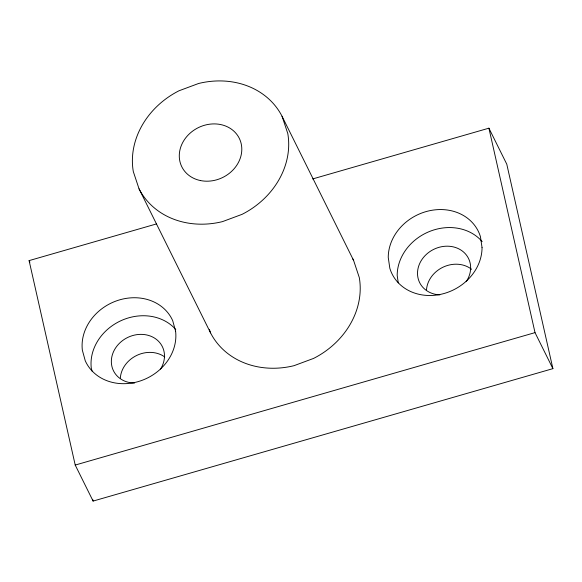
<?xml version="1.0" encoding="UTF-8"?>
<svg xmlns="http://www.w3.org/2000/svg" width="582" height="582" viewBox="0 0 582 582"><rect width="100%" height="100%" fill="white"/><g stroke="black" fill="none" stroke-linecap="round" stroke-linejoin="round"><path stroke-width="0.87" d="M312.665 178.943L488.909 128.178L506.784 164.197L552.9 368.646L93.091 501.08L75.216 465.062L29.1 260.612L156.485 223.925M75.216 465.062L535.018 332.628L552.9 368.646M282.052 116.291L353.572 260.358L359.298 277.585A80.178 69.367 -26.4 0 1 313.611 358.403L294.026 365.678A80.178 69.367 -26.4 0 1 210.553 332.882L139.033 188.815L133.307 171.588A80.178 69.367 -26.4 0 1 178.994 90.777L198.578 83.495A80.178 69.367 -26.4 0 1 282.052 116.291L287.784 133.511A80.178 69.367 -26.4 0 1 242.097 214.329L222.513 221.611A80.178 69.367 -26.4 0 1 139.033 188.815M29.1 260.612L29.893 262.213M209.433 329.521L210.553 332.882M92.094 371.134L91.287 368.224A48.11 41.62 -26.4 0 1 120.983 320.689A48.11 41.62 -26.4 0 1 175.779 329.536M488.909 128.178L535.018 332.628M92.691 499.312L93.091 501.08M398.27 282.874L397.186 275.446A48.11 41.62 -26.4 0 1 429.727 231.403A48.11 41.62 -26.4 0 1 482.165 241.61M426.504 289.8A27.259 23.586 -26.4 0 1 443.513 266.963A27.259 23.586 -26.4 0 1 471.616 269.299M120.336 377.98A27.259 23.586 -26.4 0 1 136.879 355.362A27.259 23.586 -26.4 0 1 164.721 356.933M352.728 258.764A80.178 69.367 -26.4 0 1 353.572 260.358M439.803 294.87A27.259 23.586 -26.4 0 1 418.727 265.974A27.259 23.586 -26.4 0 1 455.539 247.503A27.259 23.586 -26.4 0 1 466.204 281.615M134.5 383.072A27.259 23.586 -26.4 0 1 112.311 354.947A27.259 23.586 -26.4 0 1 148.585 335.436A27.259 23.586 -26.4 0 1 160.501 369.09M175.604 331.216L172.709 320.689A48.11 41.62 -26.4 0 0 117.899 300.392A48.11 41.62 -26.4 0 0 82.353 350.211L85.241 360.738A48.11 41.62 -26.4 0 0 140.051 381.035A48.11 41.62 -26.4 0 0 175.604 331.216M482.042 247.626L480.456 236.743A48.11 41.62 -26.4 0 0 429.065 210.837A48.11 41.62 -26.4 0 0 388.245 257.433L389.838 268.317A48.11 41.62 -26.4 0 0 441.221 294.223A48.11 41.62 -26.4 0 0 482.042 247.626M200.543 180.573A32.075 27.747 -26.4 0 0 241.195 143.725A32.075 27.747 -26.4 0 0 189.892 133.358A32.075 27.747 -26.4 0 0 200.543 180.573"/></g></svg>
